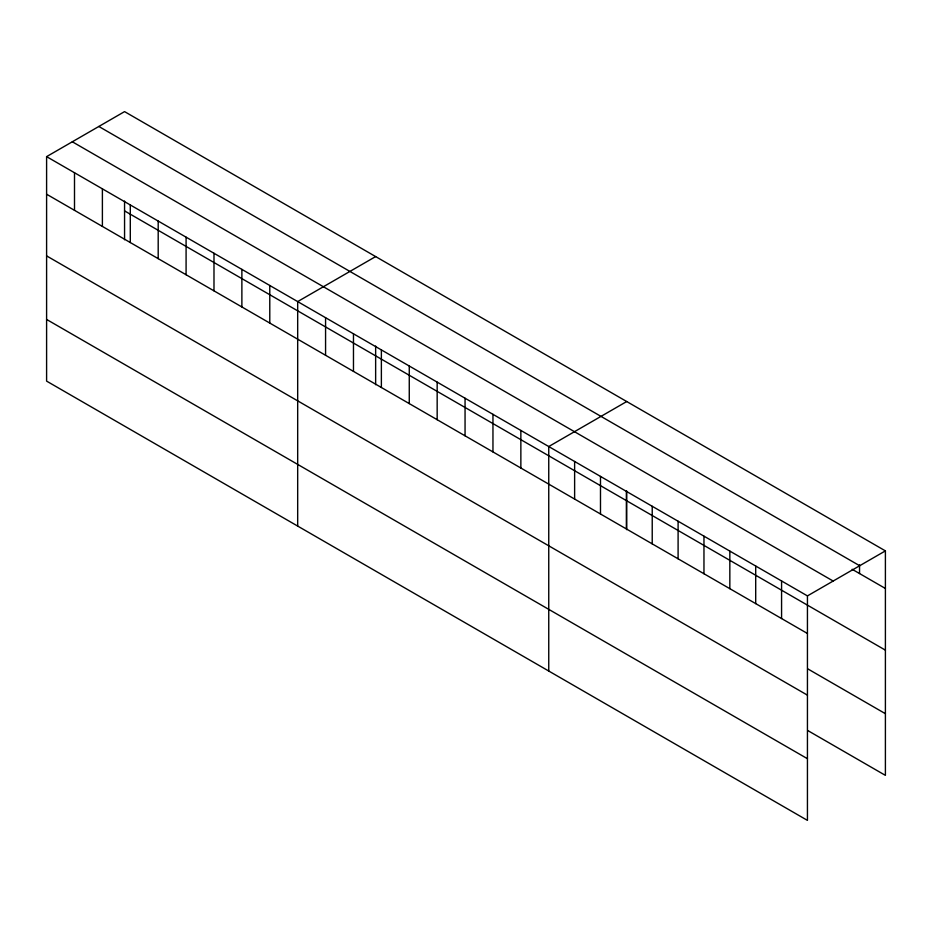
<?xml version="1.0" encoding="UTF-8"?>
<svg xmlns="http://www.w3.org/2000/svg" width="932" height="932" viewBox="0 0 932 932"><rect width="100%" height="100%" fill="white"/><g stroke="black" fill="none" stroke-linecap="round" stroke-linejoin="round"><path stroke-width="1.4" d="M46.6 156.634L807.438 595.898L807.438 820.381L46.6 381.118L46.6 156.634L124.562 111.619L885.4 550.882L885.4 775.366L807.799 730.56M375.643 256.58L297.681 301.584L297.681 526.067M626.712 401.541L548.75 446.545L548.75 671.028M807.438 595.898L885.4 550.882M98.839 126.472L859.677 565.736M852.139 569.277L885.4 588.476M72.323 141.781L833.161 581.044M124.562 210.888L885.4 650.152M46.6 194.217L807.438 633.48M807.799 668.885L885.4 713.691M46.6 255.892L807.438 695.156M46.6 319.443L807.438 758.706M859.537 564.862L859.537 573.541M781.575 580.962L781.575 618.545M755.701 566.027L755.701 603.61M729.838 551.092L729.838 588.686M703.963 536.156L703.963 573.751M678.1 521.221L678.1 558.816M652.225 506.286L652.225 543.88M626.712 490.989L626.712 529.679M626.362 491.35L626.362 528.945M600.488 476.415L600.488 514.01M574.625 461.48L574.625 499.074M520.86 430.444L520.86 468.027M492.958 414.332L492.958 451.927M465.056 398.232L465.056 435.815M437.166 382.12L437.166 419.715M409.264 366.008L409.264 403.603M381.374 349.908L381.374 387.491M375.643 346.028L375.643 384.73M353.473 333.796L353.473 371.39M325.571 317.695L325.571 355.278M269.779 285.483L269.779 323.066M241.877 269.371L241.877 306.966M213.987 253.271L213.987 290.854M186.085 237.159L186.085 274.754M158.195 221.059L158.195 258.642M130.294 204.947L130.294 242.541M124.562 201.067L124.562 239.769M102.392 188.846L102.392 226.429M74.502 172.735L74.502 210.329"/></g></svg>
